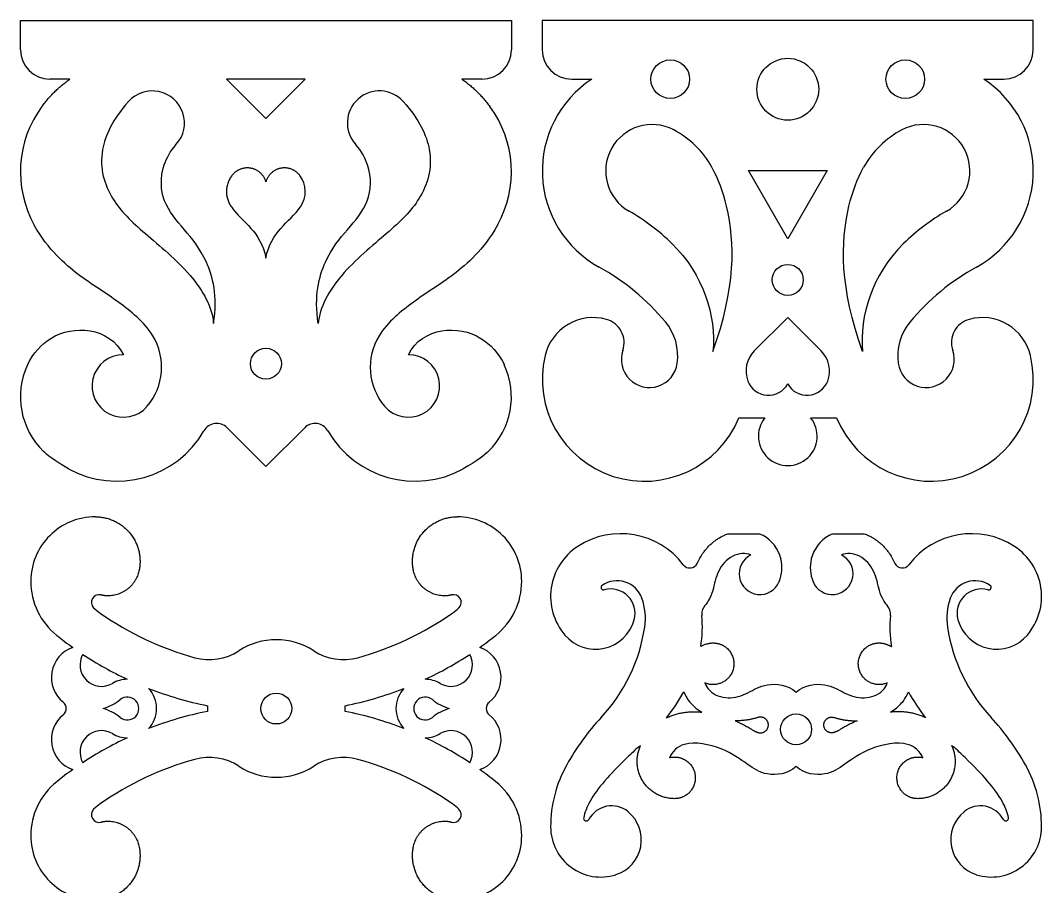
# Model space of a CAD drawing. Header units: millimetres. Extents: x -781 to 550, y -473 to 572.
# Drawn here: x -781 to -121, y 11 to 572 of the extents above; entities that cross this region are included whole.
import ezdxf

# ---------------------------------------------------------------- set-up
doc = ezdxf.new("R2010")
doc.units = ezdxf.units.MM
doc.header["$MEASUREMENT"] = 0
doc.layers.add('Default', color=18, linetype='Continuous')

msp = doc.modelspace()

# ---------------------------------------------------------------- linework, layer by layer
at = {"layer": 'Default', "color": 5}
for p, q in [((-781.1, 571.5), (-463.6, 571.5)), ((-781.1, 552.5), (-781.1, 571.5)), ((-463.6, 571.5), (-463.6, 552.5)), ((-126.1, 571.5), (-443.6, 571.5)), ((-443.6, 571.5), (-443.6, 552.5)), ((-126.1, 552.5), (-126.1, 571.5)), ((-749.1, 533.5), (-762.1, 533.5)), ((-647.85, 533.5), (-622.35, 508)), ((-622.35, 533.5), (-647.85, 533.5)), ((-622.35, 508), (-596.85, 533.5)), ((-596.85, 533.5), (-622.35, 533.5)), ((-482.6, 533.5), (-495.6, 533.5)), ((-424.6, 533.5), (-411.6, 533.5)), ((-158.1, 533.5), (-145.1, 533.5)), ((-284.85, 430.28), (-310.35, 474.45)), ((-310.35, 474.45), (-259.35, 474.45)), ((-259.35, 474.45), (-284.85, 430.28)), ((-284.85, 379.4), (-306.48, 357.76)), ((-263.21, 357.76), (-284.85, 379.4)), ((-316.45, 314.5), (-299.65, 314.5)), ((-270.04, 314.5), (-253.25, 314.5)), ((-622.35, 283), (-647.45, 308.11)), ((-597.24, 308.11), (-622.35, 283)), ((-323.55, 239.55), (-303.64, 239.55)), ((-255.29, 239.55), (-235.38, 239.55)), ((-289.31, 223.42), (-289.26, 223.22)), ((-269.67, 223.22), (-269.61, 223.42))]:
    msp.add_line(p, q, dxfattribs=at)
for centre, radius in [((-360.86, 533.5), 12.5), ((-284.85, 527), 20), ((-208.83, 533.5), 12.5), ((-284.85, 403.71), 10), ((-622.35, 349.5), 10), ((-615.64, 126.51), 10), ((-279.46, 113.03), 10)]:
    msp.add_circle(centre, radius, dxfattribs=at)
for centre, radius, start, end in [((-762.1, 552.5), 19, 180, 270), ((-482.6, 552.5), 19, 270, 0), ((-424.6, 552.5), 19, 180, 270), ((-145.1, 552.5), 19, 270, 0), ((-372.61, 474.18), 70.99, 123.31373, 241.1358), ((-197.08, 474.18), 70.99, 298.8642, 56.68627), ((-695.73, 505.18), 20.72, 318.21903, 138.21903), ((-548.96, 505.18), 20.72, 41.78097, 221.78097), ((-710.13, 473.67), 70.97, 143.52429, 209.10819), ((-534.56, 473.67), 70.97, 330.89181, 36.47571), ((-372.61, 474.18), 29.99, 62.23742, 240.42289), ((-197.08, 474.18), 29.99, 299.57711, 117.76258), ((-386.89, 447.05), 60.65, 29.11743, 62.2374), ((-182.8, 447.05), 60.65, 117.7626, 150.88257), ((-614.03, 460.8), 17.17, 324.80833, 37.43487), ((-452.73, 333.01), 132.33, 45.37185, 60.42284), ((-116.96, 333.01), 132.33, 119.57716, 134.62815), ((-479.33, 280.57), 150.08, 39.76757, 61.1358), ((-90.36, 280.57), 150.08, 118.8642, 140.23243), ((-410.72, 347.37), 31.96, 74.37893, 166.71587), ((-406.32, 363.12), 15.61, 341.27052, 74.37854), ((-390.46, 354.53), 34.46, 352.04285, 39.76757), ((-179.24, 354.53), 34.46, 140.23243, 187.95715), ((-163.37, 363.12), 15.61, 105.62146, 198.72948), ((-158.97, 347.37), 31.96, 13.28413, 105.62107), ((-728.81, 347.27), 38.99, 319.54163, 31.46445), ((-515.88, 347.27), 38.99, 148.53555, 220.45837), ((-374.32, 352.27), 18.18, 161.27052, 352.04285), ((-293.5, 344.78), 18.35, 134.99996, 200.81795), ((-276.19, 344.78), 18.35, 339.18205, 45.00004), ((-195.37, 352.27), 18.18, 187.95715, 18.72948), ((-714.53, 335.09), 20.22, 90, 319.54163), ((-530.16, 335.09), 20.22, 220.45837, 90), ((-377.56, 339.54), 66.04, 166.7159, 337.7178), ((-192.14, 339.54), 66.04, 202.2822, 13.2841), ((-731.81, 328.07), 49.28, 155.1806, 225.81898), ((-512.88, 328.07), 49.28, 314.18102, 24.8194), ((-297.32, 343.33), 14.27, 200.81795, 330.88183), ((-272.38, 343.33), 14.27, 209.11817, 339.18205), ((-654.17, 301.39), 9.5, 45.00003, 150.1763), ((-590.52, 301.39), 9.5, 29.8237, 134.99997), ((-284.85, 302.59), 19, 141.18643, 38.81357), ((-718.7, 338.38), 64.88, 241.17244, 330.1763), ((-525.99, 338.38), 64.88, 209.8237, 298.82756), ((-732.65, 208.77), 41.74, 90, 180.0002), ((-498.64, 208.77), 41.74, 359.9998, 90), ((-392.93, 188.63), 50.92, 37.26389, 123.02206), ((-307.27, 226.7), 13.35, 60.83967, 74.2503), ((-312.32, 217.64), 23.72, 14.10284, 60.83967), ((-246.61, 217.64), 23.72, 119.16033, 165.89716), ((-251.66, 226.7), 13.35, 105.7497, 119.16033), ((-166, 188.63), 50.92, 56.97794, 142.73614), ((-399.68, 199.01), 38.54, 123.02205, 220.42279), ((-159.25, 199.01), 38.54, 319.57721, 56.97795), ((-302.84, 213.71), 13.46, 115.87493, 337.4508), ((-256.08, 213.71), 13.46, 202.5492, 64.12507), ((-348.17, 222.69), 5.32, 217.26389, 333.99908), ((-312.32, 217.64), 23.72, 337.4508, 13.58505), ((-246.61, 217.64), 23.72, 166.41495, 202.5492), ((-210.76, 222.69), 5.32, 206.00092, 322.73582), ((-729.62, 208.77), 44.78, 180.0002, 231.28561), ((-501.67, 208.77), 44.78, 308.71439, 359.9998), ((-403.95, 204.81), 1.64, 124.40236, 285.76544), ((-395.24, 192.08), 17.07, 19.7335, 124.40236), ((-163.69, 192.08), 17.07, 55.59764, 160.2665), ((-154.97, 204.81), 1.64, 254.23456, 55.59764), ((-730.27, 195.19), 4.95, 74.2387, 225.26899), ((-501.01, 195.19), 4.95, 314.73101, 105.7613), ((-399.25, 188.14), 15.69, 344.51348, 105.76544), ((-159.68, 188.14), 15.69, 74.23456, 195.48652), ((-710.99, 214.65), 32.34, 225.26899, 235.02617), ((-520.29, 214.65), 32.34, 304.97383, 314.73101), ((-415.29, 184.89), 38.37, 351.29008, 19.7335), ((-331.84, 187.5), 8.67, 139.83514, 185.68823), ((-227.09, 187.5), 8.67, 354.31196, 40.16486), ((-143.64, 184.89), 38.37, 160.2665, 188.70992), ((-615.64, 350.96), 198.69, 235.02617, 254.61542), ((-615.64, 350.96), 198.69, 285.38456, 304.97383), ((-415.27, 179.19), 75.17, 350.34883, 5.68823), ((-143.66, 179.19), 75.17, 174.31175, 189.65117), ((-409.21, 190.9), 26.02, 220.42279, 344.51348), ((-486.44, 195.79), 110.35, 317.16691, 351.28971), ((-72.49, 195.79), 110.35, 188.71029, 222.83309), ((-149.72, 190.9), 26.02, 195.48652, 319.57721), ((-615.64, 350.96), 227.01, 231.28561, 234.56523), ((-615.64, 350.96), 227.01, 305.43477, 308.71439), ((-740.43, 146.57), 20.59, 109.35204, 231.23989), ((-615.64, 126.51), 44.5, 56.94312, 123.05681), ((-490.85, 146.57), 20.59, 308.76011, 70.64796), ((-329.88, 145.72), 23.72, 108.62227, 118.40343), ((-728.69, 154.7), 13.88, 150.44528, 300.72943), ((-615.64, 350.96), 227.01, 236.55275, 244.8783), ((-659.05, 193.21), 35.08, 254.6154, 303.05681), ((-572.24, 193.21), 35.08, 236.94326, 285.38459), ((-615.64, 350.96), 227.01, 295.1217, 303.44725), ((-502.6, 154.7), 13.88, 239.27057, 29.55472), ((-711.93, 126.51), 18.91, 90.25356, 120.72944), ((-519.35, 126.51), 18.91, 59.27056, 89.74644), ((-615.64, 350.96), 227.01, 248.68171, 258.70487), ((-711.93, 126.51), 18.91, 316.69356, 43.30644), ((-615.64, 350.96), 227.01, 281.29513, 291.31829), ((-519.35, 126.51), 18.91, 136.69356, 223.30644), ((-736.45, 156.68), 31.45, 286.45318, 309.10866), ((-711.93, 126.51), 7.42, 230.89134, 129.10866), ((-519.35, 126.51), 7.42, 50.89134, 309.10866), ((-494.83, 156.68), 31.45, 230.89134, 253.54682), ((-464.43, 199.32), 128.29, 322.07096, 331.12787), ((-329.88, 145.72), 23.72, 200.60242, 221.20753), ((-229.05, 145.72), 23.72, 318.79247, 339.39758), ((-94.5, 199.32), 128.29, 208.87213, 217.92904), ((-756.54, 126.51), 5.13, 308.7601, 51.23992), ((-736.45, 96.35), 31.45, 50.89134, 73.54682), ((-615.64, 126.51), 44.5, 177.6357, 182.3643), ((-615.64, 126.51), 44.5, 357.6357, 2.3643), ((-494.83, 96.35), 31.45, 106.45318, 129.10866), ((-474.75, 126.51), 5.13, 128.76008, 231.23989), ((-326.62, 148.57), 28.05, 221.20753, 240.4084), ((-232.31, 148.57), 28.05, 299.5916, 318.79247), ((-740.43, 106.45), 20.59, 128.7601, 250.64796), ((-615.64, -97.93), 227.01, 101.29513, 111.31829), ((-615.64, -97.93), 227.01, 68.68171, 78.70487), ((-490.85, 106.45), 20.59, 289.35204, 51.23989), ((-288.88, 12.63), 159.05, 137.16691, 150.84844), ((-270.05, 12.63), 159.05, 29.15156, 42.83309), ((-728.69, 98.33), 13.88, 59.27056, 209.55472), ((-615.64, -97.93), 227.01, 115.1217, 123.44724), ((-711.93, 126.51), 18.91, 239.27056, 269.74643), ((-519.35, 126.51), 18.91, 270.25356, 300.72944), ((-615.64, -97.93), 227.01, 56.55275, 64.8783), ((-502.6, 98.33), 13.88, 330.44528, 120.72944), ((-276.13, -20.8), 161.38, 130.54503, 134.24807), ((-464.43, 199.32), 128.29, 310.54503, 311.13174), ((-94.5, 199.32), 128.29, 228.86826, 229.45497), ((-282.8, -20.8), 161.38, 45.75193, 49.45497), ((-615.64, -97.93), 198.69, 105.38457, 124.97382), ((-659.05, 59.82), 35.08, 56.94319, 105.38456), ((-572.24, 59.82), 35.08, 74.61541, 123.05674), ((-615.64, -97.93), 198.69, 55.02617, 74.61544), ((-615.64, -97.93), 227.01, 125.43477, 128.71439), ((-615.64, 126.51), 44.5, 236.94318, 303.05688), ((-615.64, -97.93), 227.01, 51.28561, 54.56523), ((-355.86, 49.99), 82.36, 150.84842, 179.99999), ((-203.07, 49.99), 82.36, 0.00001, 29.15158), ((-729.62, 44.26), 44.78, 128.71439, 179.99979), ((-501.67, 44.26), 44.78, 0.0002, 51.28561), ((-730.27, 57.83), 4.95, 134.73101, 285.7613), ((-710.99, 38.37), 32.34, 124.97382, 134.73101), ((-501.01, 57.83), 4.95, 254.2387, 45.26899), ((-520.29, 38.37), 32.34, 45.26899, 55.02617), ((-398.77, 46.85), 16.74, 50.63328, 151.84103), ((-403.11, 41.56), 23.59, 287.5241, 50.63328), ((-155.82, 41.56), 23.59, 129.36672, 252.4759), ((-160.16, 46.85), 16.74, 28.15897, 129.36672), ((-415.1, 55.59), 1.78, 168.38277, 331.84103), ((-143.83, 55.59), 1.78, 208.15897, 11.61723), ((-405.78, 49.99), 32.44, 179.99999, 287.5241), ((-153.15, 49.99), 32.44, 252.4759, 0.00001), ((-732.65, 44.26), 41.74, 179.99979, 270), ((-498.64, 44.26), 41.74, 270, 0.0002)]:
    msp.add_arc(centre, radius, start, end, dxfattribs=at)
for points, degree in [([(-767.19, 515.86), (-759.41, 526.39), (-749.1, 533.5)], 2), ([(-495.6, 533.5), (-485.29, 526.39), (-477.5, 515.86)], 2), ([(-644.69, 450.9), (-637.59, 440.84), (-625.52, 435), (-622.35, 417.8)], 3), ([(-622.35, 417.8), (-619.17, 435), (-607.1, 440.84), (-600, 450.9)], 3), ([(-359.76, 427.19), (-339.48, 407.17), (-330.98, 380.31), (-333.23, 357.48)], 3), ([(-209.93, 427.19), (-230.21, 407.17), (-238.71, 380.31), (-236.46, 357.48)], 3), ([(-749.98, 281.54), (-759.11, 286.57), (-764.51, 291.12), (-766.16, 292.73)], 3), ([(-478.53, 292.73), (-480.18, 291.12), (-485.58, 286.57), (-494.71, 281.54)], 3), ([(-381.05, 100.04), (-380.75, 100.94), (-380.41, 101.82), (-380.04, 102.69)], 3), ([(-178.89, 102.69), (-178.52, 101.82), (-178.18, 100.94), (-177.88, 100.04)], 3)]:
    msp.add_open_spline(points, degree=degree, dxfattribs=at)
for points, knots in [([(-711.18, 518.98), (-721.48, 507.46), (-732.82, 483.52), (-723.16, 454.52), (-702.47, 434.93), (-668.71, 407.49), (-657.03, 385.81), (-656.2, 375.47)], [398.125449, 398.125449, 398.125449, 398.125449, 427.013832, 465.534024, 504.054217, 542.57441, 581.094603, 581.094603, 581.094603, 581.094603]), ([(-533.51, 518.98), (-523.21, 507.46), (-511.87, 483.52), (-521.53, 454.52), (-542.22, 434.93), (-575.98, 407.49), (-587.66, 385.81), (-588.49, 375.47)], [398.125449, 398.125449, 398.125449, 398.125449, 427.013832, 465.534024, 504.054217, 542.57441, 581.094603, 581.094603, 581.094603, 581.094603]), ([(-656.2, 375.47), (-653.4, 393.38), (-659.95, 418.52), (-675.09, 436.16), (-690.18, 453.75), (-690.95, 473.9), (-684.47, 486.69), (-680.28, 491.37)], [581.094603, 581.094603, 581.094603, 581.094603, 612.224553, 643.354503, 674.484453, 705.614403, 721.529897, 721.529897, 721.529897, 721.529897]), ([(-588.49, 375.47), (-591.29, 393.38), (-584.74, 418.52), (-569.6, 436.16), (-554.51, 453.75), (-553.75, 473.9), (-560.23, 486.69), (-564.41, 491.37)], [581.094603, 581.094603, 581.094603, 581.094603, 612.224553, 643.354503, 674.484453, 705.614403, 721.529897, 721.529897, 721.529897, 721.529897]), ([(-333.23, 357.48), (-318.54, 398.62), (-318.88, 439.16), (-329.64, 468.91), (-333.9, 476.56)], [764.352001, 764.352001, 764.352001, 764.352001, 850.474753, 884.152953, 884.152953, 884.152953, 884.152953]), ([(-236.46, 357.48), (-251.15, 398.62), (-250.81, 439.16), (-240.05, 468.91), (-235.79, 476.56)], [764.352001, 764.352001, 764.352001, 764.352001, 850.474753, 884.152953, 884.152953, 884.152953, 884.152953]), ([(-695.55, 367.63), (-698.34, 372.19), (-708.59, 383.36), (-729.86, 397.67), (-752.95, 412.86), (-767.5, 430.83), (-772.13, 439.15)], [3714.274757, 3714.274757, 3714.274757, 3714.274757, 3734.824565, 3772.824765, 3810.824966, 3830.328039, 3830.328039, 3830.328039, 3830.328039]), ([(-472.56, 439.15), (-477.19, 430.83), (-491.74, 412.86), (-514.83, 397.67), (-536.1, 383.36), (-546.35, 372.19), (-549.14, 367.63)], [2701.491909, 2701.491909, 2701.491909, 2701.491909, 2720.994982, 2758.995183, 2796.995383, 2817.545192, 2817.545192, 2817.545192, 2817.545192]), ([(-776.55, 348.76), (-772.8, 356.39), (-761.36, 368.91), (-735.81, 374.12), (-718.8, 364.36), (-714.53, 355.31)], [3504.302064, 3504.302064, 3504.302064, 3504.302064, 3527.645727, 3555.984976, 3584.324219, 3584.324219, 3584.324219, 3584.324219]), ([(-530.16, 355.31), (-525.89, 364.36), (-508.88, 374.12), (-483.33, 368.91), (-471.89, 356.39), (-468.15, 348.76)], [2947.49573, 2947.49573, 2947.49573, 2947.49573, 2975.834977, 3004.174224, 3027.517885, 3027.517885, 3027.517885, 3027.517885]), ([(-343.39, 220.35), (-342.16, 222.88), (-341.08, 224.81), (-339.86, 226.75), (-338.47, 228.66), (-336.91, 230.53), (-335.19, 232.3), (-333.34, 233.94), (-331.39, 235.43), (-329.34, 236.79), (-327.19, 237.99), (-325.25, 238.9), (-324.01, 239.38), (-323.55, 239.55)], [3954.439727, 3954.439727, 3954.439727, 3954.439727, 3983.367486, 3985.654828, 3988.021269, 3990.467387, 3992.949985, 3995.410478, 3997.867664, 4000.32048, 4002.779937, 4005.257788, 4006.751038, 4006.751038, 4006.751038, 4006.751038]), ([(-235.38, 239.55), (-234.91, 239.38), (-233.68, 238.9), (-231.74, 237.99), (-229.59, 236.79), (-227.53, 235.43), (-225.58, 233.94), (-223.74, 232.3), (-222.02, 230.53), (-220.46, 228.66), (-219.07, 226.75), (-217.84, 224.81), (-216.77, 222.88), (-215.54, 220.35)], [2308.041652, 2308.041652, 2308.041652, 2308.041652, 2309.534901, 2312.012753, 2314.47221, 2316.925025, 2319.382211, 2321.842705, 2324.325302, 2326.771421, 2329.137862, 2331.425204, 2360.352963, 2360.352963, 2360.352963, 2360.352963]), ([(-308.72, 225.82), (-310.49, 226.56), (-316.42, 227.5), (-327.04, 221.98), (-332.48, 209.04), (-333.49, 199.85), (-337.63, 194.08), (-338.47, 193.09)], [4105.99293, 4105.99293, 4105.99293, 4105.99293, 4112.88481, 4127.257186, 4141.629561, 4156.001937, 4159.059323, 4159.059323, 4159.059323, 4159.059323]), ([(-220.46, 193.09), (-221.3, 194.08), (-225.44, 199.85), (-226.44, 209.04), (-231.89, 221.98), (-242.51, 227.5), (-248.43, 226.56), (-250.21, 225.82)], [4440.746545, 4440.746545, 4440.746545, 4440.746545, 4443.80393, 4458.176306, 4472.548681, 4486.921056, 4493.812937, 4493.812937, 4493.812937, 4493.812937]), ([(-338.4, 143.05), (-337.79, 141.23), (-334.6, 136.15), (-323.46, 131.79), (-310.13, 136.21), (-299.85, 143.38), (-285.07, 142.13), (-279.46, 137.03)], [4235.521524, 4235.521524, 4235.521524, 4235.521524, 4242.413406, 4256.785781, 4271.158155, 4285.53053, 4299.902905, 4299.902905, 4299.902905, 4299.902905]), ([(-279.46, 137.03), (-273.86, 142.13), (-259.07, 143.38), (-248.8, 136.21), (-235.47, 131.79), (-224.33, 136.15), (-221.14, 141.23), (-220.52, 143.05)], [4299.902905, 4299.902905, 4299.902905, 4299.902905, 4314.27528, 4328.647654, 4343.020029, 4357.392404, 4364.284286, 4364.284286, 4364.284286, 4364.284286]), ([(-363.24, 120.46), (-362.71, 120.72), (-361.32, 121.37), (-359.01, 122.28), (-356.32, 123.1), (-353.64, 123.7), (-351.03, 124.1), (-348.5, 124.34), (-346.05, 124.43), (-343.67, 124.4), (-341.82, 124.3), (-340.76, 124.21), (-340.47, 124.18)], [100.348568, 100.348568, 100.348568, 100.348568, 101.901193, 104.411825, 106.936622, 109.365632, 111.693801, 113.934321, 116.100437, 118.203274, 120.252299, 121.014816, 121.014816, 121.014816, 121.014816]), ([(-195.69, 120.46), (-196.22, 120.72), (-197.6, 121.37), (-199.92, 122.28), (-202.61, 123.1), (-205.29, 123.7), (-207.9, 124.1), (-210.43, 124.34), (-212.88, 124.43), (-215.26, 124.4), (-217.11, 124.3), (-218.17, 124.21), (-218.45, 124.18)], [100.348568, 100.348568, 100.348568, 100.348568, 101.901192, 104.411824, 106.936622, 109.365632, 111.693801, 113.934321, 116.100437, 118.203274, 120.252299, 121.014816, 121.014816, 121.014816, 121.014816]), ([(-318.9, 118.58), (-318.5, 118.41), (-317, 117.76), (-314.5, 116.58), (-311.49, 115.01), (-308.99, 113.57), (-307.49, 112.65), (-306.89, 112.27)], [140.598956, 140.598956, 140.598956, 140.598956, 141.751396, 144.937034, 147.934133, 150.746908, 152.605259, 152.605259, 152.605259, 152.605259]), ([(-240.03, 118.58), (-240.43, 118.41), (-241.93, 117.76), (-244.43, 116.58), (-247.44, 115.01), (-249.94, 113.57), (-251.44, 112.65), (-252.03, 112.27)], [185.808932, 185.808932, 185.808932, 185.808932, 186.961373, 190.14701, 193.144109, 195.956884, 197.815236, 197.815236, 197.815236, 197.815236]), ([(-279.46, 89.03), (-285.07, 83.93), (-299.85, 82.68), (-310.13, 89.85), (-325.9, 101.28), (-351.34, 106.74), (-359.72, 98.64), (-361.4, 94.72)], [3157.396371, 3157.396371, 3157.396371, 3157.396371, 3171.768746, 3186.141121, 3200.513495, 3214.88587, 3224.867404, 3224.867404, 3224.867404, 3224.867404]), ([(-197.53, 94.72), (-199.21, 98.64), (-207.59, 106.74), (-233.03, 101.28), (-248.8, 89.85), (-259.07, 82.68), (-273.86, 83.93), (-279.46, 89.03)], [3089.925339, 3089.925339, 3089.925339, 3089.925339, 3099.906873, 3114.279247, 3128.651622, 3143.023997, 3157.396371, 3157.396371, 3157.396371, 3157.396371]), ([(-388.73, 94.8), (-400.12, 83.71), (-411.8, 70.76), (-416.16, 59.22), (-416.84, 55.95)], [3319.77739, 3319.77739, 3319.77739, 3319.77739, 3351.351733, 3365.672752, 3365.672752, 3365.672752, 3365.672752]), ([(-142.09, 55.95), (-142.76, 59.22), (-147.13, 70.76), (-158.81, 83.71), (-170.19, 94.8)], [2949.119991, 2949.119991, 2949.119991, 2949.119991, 2963.44101, 2995.015353, 2995.015353, 2995.015353, 2995.015353])]:
    msp.add_open_spline(points, degree=3, knots=knots, dxfattribs=at)
for points, weights, knots in [([(-622.35, 467.18), (-624.52, 474.54), (-632.07, 475.93), (-639.62, 477.33), (-644.29, 471.23)], [1, 0.852467515044, 1, 0.852467550219, 0.999999929651], [152.482934, 152.482934, 152.482934, 168.333501, 168.333501, 184.184064, 184.184064, 184.184064]), ([(-600.4, 471.23), (-605.07, 477.33), (-612.62, 475.93), (-620.17, 474.54), (-622.35, 467.18)], [0.999999929651, 0.852467550219, 1, 0.852467550219, 0.999999929651], [330.008626, 330.008626, 330.008626, 345.85919, 345.85919, 361.709755, 361.709755, 361.709755]), ([(-732.65, 250.51), (-703.74, 250.51), (-703.74, 221.61), (-703.74, 218.82), (-704.28, 216.08)], [1, 0.707106781187, 1, 0.961560217128, 0.933210233626], [2128.399008, 2128.399008, 2128.399008, 2168.027114, 2168.027114, 2173.227971, 2173.227971, 2173.227971]), ([(-527, 216.08), (-527.54, 218.82), (-527.54, 221.61), (-527.54, 250.51), (-498.64, 250.51)], [0.933210233626, 0.961560217128, 1, 0.707106781187, 1], [965.361496, 965.361496, 965.361496, 970.562353, 970.562353, 1010.19046, 1010.19046, 1010.19046]), ([(-337.45, 168.2), (-330.61, 170.51), (-324.9, 166.08), (-314.27, 157.83), (-322.52, 147.19), (-328.87, 139.01), (-338.4, 143.05)], [0.86210791284, 0.81815874724, 1, 0.707106781187, 1, 0.758349061242, 0.91544532762], [4189.783252, 4189.783252, 4189.783252, 4201.393071, 4201.393071, 4220.093102, 4220.093102, 4235.521524, 4235.521524, 4235.521524]), ([(-220.52, 143.05), (-230.06, 139.01), (-236.41, 147.19), (-244.66, 157.83), (-234.03, 166.08), (-228.32, 170.51), (-221.47, 168.2)], [0.91544532762, 0.758349061242, 1, 0.707106781187, 1, 0.81815874724, 0.86210791284], [4364.284286, 4364.284286, 4364.284286, 4379.712708, 4379.712708, 4398.412739, 4398.412739, 4410.022558, 4410.022558, 4410.022558]), ([(-303.61, 110.91), (-303.05, 110.79), (-302.48, 110.79), (-297.39, 110.79), (-297.39, 115.87), (-297.39, 120.96), (-302.48, 120.96), (-303.26, 120.96), (-304, 120.73)], [0.924809098468, 0.955706005925, 1, 0.707106781187, 1, 0.707106781187, 1, 0.940495368808, 0.905168840119], [155.766703, 155.766703, 155.766703, 156.835679, 156.835679, 163.904263, 163.904263, 170.972847, 170.972847, 172.408911, 172.408911, 172.408911]), ([(-255.32, 110.91), (-255.88, 110.79), (-256.45, 110.79), (-261.53, 110.79), (-261.53, 115.87), (-261.53, 120.96), (-256.45, 120.96), (-255.67, 120.96), (-254.93, 120.73)], [0.924809098468, 0.955706005925, 1, 0.707106781187, 1, 0.707106781187, 1, 0.940495368808, 0.905168840119], [155.766703, 155.766703, 155.766703, 156.835679, 156.835679, 163.904263, 163.904263, 170.972847, 170.972847, 172.408911, 172.408911, 172.408911]), ([(-358.12, 68.21), (-370.5, 68.21), (-377.73, 78.25), (-384.97, 88.3), (-381.05, 100.04)], [0.999999947579, 0.89006462768, 1, 0.890064601469, 1], [3265.047931, 3265.047931, 3265.047931, 3285.286778, 3285.286778, 3305.52563, 3305.52563, 3305.52563]), ([(-177.88, 100.04), (-173.96, 88.3), (-181.19, 78.25), (-188.43, 68.21), (-200.81, 68.21)], [1, 0.890064601469, 1, 0.89006462768, 0.999999947579], [3009.267113, 3009.267113, 3009.267113, 3029.505965, 3029.505965, 3049.744812, 3049.744812, 3049.744812]), ([(-361.4, 94.72), (-355.04, 96.32), (-349.86, 92.3), (-339.23, 84.05), (-347.48, 73.41), (-351.52, 68.21), (-358.12, 68.21)], [0.856663521195, 0.832211692408, 1, 0.707106781187, 1, 0.831345476115, 0.856921112574], [3224.867404, 3224.867404, 3224.867404, 3235.58, 3235.58, 3254.280031, 3254.280031, 3265.047931, 3265.047931, 3265.047931]), ([(-200.81, 68.21), (-207.4, 68.21), (-211.45, 73.41), (-219.7, 84.05), (-209.06, 92.3), (-203.89, 96.32), (-197.53, 94.72)], [0.856921112574, 0.831345476115, 1, 0.707106781187, 1, 0.832211692408, 0.856663521195], [3049.744812, 3049.744812, 3049.744812, 3060.512712, 3060.512712, 3079.212743, 3079.212743, 3089.925339, 3089.925339, 3089.925339]), ([(-704.28, 36.94), (-703.74, 34.2), (-703.74, 31.42), (-703.74, 2.51), (-732.65, 2.51)], [0.933210233626, 0.961560217128, 1, 0.707106781187, 1], [1749.492973, 1749.492973, 1749.492973, 1754.693831, 1754.693831, 1794.321937, 1794.321937, 1794.321937]), ([(-498.64, 2.51), (-527.54, 2.51), (-527.54, 31.42), (-527.54, 34.2), (-527, 36.94)], [1, 0.707106781187, 1, 0.961560217128, 0.933210233626], [1344.267531, 1344.267531, 1344.267531, 1383.895637, 1383.895637, 1389.096494, 1389.096494, 1389.096494])]:
    msp.add_rational_spline(points, weights, degree=2, knots=knots, dxfattribs=at)
for points, weights in [([(-644.29, 471.23), (-651.96, 461.21), (-644.69, 450.9)], [1, 0.805791084997, 0.999999814788]), ([(-704.28, 216.08), (-707.54, 199.36), (-724.58, 199.36)], [1, 0.745546656967, 0.933210096583]), ([(-506.7, 199.36), (-523.75, 199.36), (-527, 216.08)], [0.933210007098, 0.745546717633, 1]), ([(-724.58, 199.36), (-726.79, 199.36), (-728.92, 199.96)], [0.999999860338, 0.945774638394, 0.911627569922]), ([(-502.36, 199.96), (-504.49, 199.36), (-506.7, 199.36)], [0.911627586204, 0.945774651322, 0.999999860338]), ([(-221.47, 168.2), (-219.55, 167.55), (-217.77, 166.59)], [0.999999980588, 0.979000670935, 0.965459383793]), ([(-304, 120.73), (-311.28, 118.45), (-318.9, 118.58)], [0.999999985763, 0.970142077163, 0.965524588655]), ([(-254.93, 120.73), (-247.65, 118.45), (-240.03, 118.58)], [0.999999985763, 0.970142077163, 0.965524588655]), ([(-306.89, 112.27), (-305.37, 111.31), (-303.61, 110.91)], [1, 0.985685034701, 0.999999993174]), ([(-252.03, 112.27), (-253.56, 111.31), (-255.32, 110.91)], [1, 0.985685034701, 0.999999993174]), ([(-728.92, 53.07), (-726.79, 53.67), (-724.58, 53.67)], [0.911627569922, 0.945774638394, 0.999999860338]), ([(-724.58, 53.67), (-707.54, 53.67), (-704.28, 36.94)], [0.933210096583, 0.745546656967, 1]), ([(-527, 36.94), (-523.75, 53.67), (-506.7, 53.67)], [1, 0.745546717633, 0.933210007098]), ([(-506.7, 53.67), (-504.49, 53.67), (-502.36, 53.07)], [0.999999860338, 0.945774638394, 0.911627569922])]:
    msp.add_rational_spline(points, weights, degree=2, dxfattribs=at)

doc.saveas('drawing.dxf')
